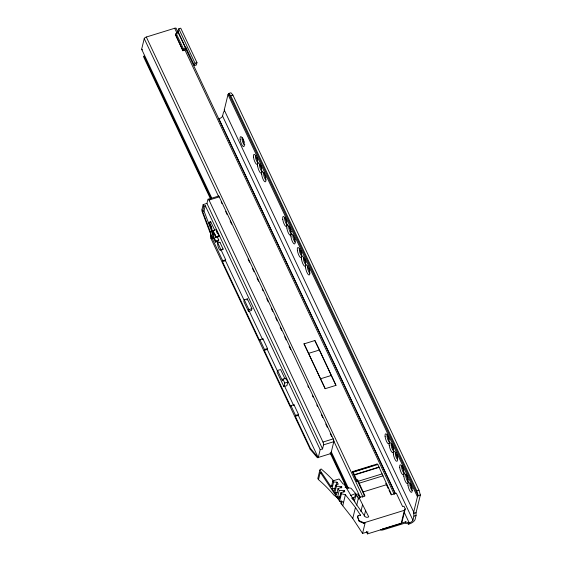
<?xml version="1.0" encoding="UTF-8"?>
<svg xmlns="http://www.w3.org/2000/svg" width="562" height="562" viewBox="0 0 562 562"><rect width="100%" height="100%" fill="white"/><g stroke="black" fill="none" stroke-linecap="round" stroke-linejoin="round"><path stroke-width="0.84" d="M356.519 481.163L356.715 480.201L354.362 474.679L353.168 472.143L352.409 471.651L356.519 481.163L357.488 480.868L357.685 479.906L356.715 480.201M357.685 479.906L364.9 495.747L359.048 497.56L368.763 516.871L367.681 517.209A2.36 2.03 13.7 0 1 364.801 516.26L356.175 504.114L344.092 484.17L343.094 484.001A136.959 117.887 13.7 0 0 339.034 478.986L332.837 480.903L331.468 486.573A1.187 0.414 64.8 0 1 330.709 486.235L319.869 470.029L321.085 468.919A136.959 117.887 13.7 0 1 333.856 481.107M141.856 49.695A2.009 0.836 -25.2 0 1 141.645 49.217L144.237 38.588A2.009 0.836 -25.2 0 1 146.317 37.029L174.698 28.248A2.009 0.836 -25.2 0 1 176.292 28.676L178.161 32.645M182.854 50.742L182.924 50.447A2.719 1.138 -25.2 0 1 183.69 49.421L185.776 47.138L194.459 65.571L196.398 64.974L196.967 62.635L180.746 28.191L178.8 28.788L178.056 31.795L176.152 33.411A2.719 1.138 -25.2 0 0 175.379 34.437L182.854 50.742L184.793 50.137L186.802 48.149M194.459 65.571L195.028 63.239L178.8 28.788M384.338 528.435L405.652 521.838L409.255 522.948A3.541 1.482 -25.2 0 0 412.915 520.194L222.573 116.053L223.557 112.007L224.456 111.178L224.245 110.004L227.996 94.592L228.776 93.44L230.94 92.772L232.914 95.09L418.999 490.19L420.369 494.974L416.042 512.72L416.063 515.48L415.079 519.527A5.901 2.466 -25.2 0 1 408.967 524.114L405.371 523.004L383.228 529.854A3.541 1.482 -25.2 0 1 380.446 529.594M201.913 209.696L203.156 204.589L206.928 203.423L207.919 199.362A2.129 0.618 72.8 0 1 209.001 200.058L322.974 442.062A2.129 0.618 72.8 0 1 323.543 444.858L322.553 448.919L320.178 449.649L318.282 457.447A2.129 0.618 72.8 0 1 318.225 457.601L318.141 457.693A2.107 0.822 58.2 0 1 317.769 457.742L317.6 457.686A2.227 0.864 58.2 0 1 317.045 457.292M211.284 237.902L210.314 231.839L202.594 211.396L203.88 206.135L203.156 204.589M210.35 232.176L211.839 231.72L203.999 210.961L205.285 205.699L203.88 206.135M214.796 230.364L210.736 221.744L209.331 222.18L209.085 223.198L211.284 227.87L212.26 233.883M210.483 222.763L210.736 221.744M316.68 456.913L310.224 449.291L211.031 238.681L210.314 231.839M211.284 227.87L211.53 226.851L209.331 222.18M211.031 238.681L213.075 230.546L216.096 229.612L219.004 235.787L218.822 236.532L215.801 237.466L213.518 232.612L212.928 235.021L215.717 240.929L215.422 242.124L218.442 241.189L218.737 239.995L217.346 237.038M277.712 371.594L267.28 349.438L267.498 348.538L262.904 338.788L259.883 339.722L259.665 340.621L222.461 261.625L222.678 260.719L212.127 238.309L212.64 236.216L215.422 242.124M215.801 237.466L215.984 236.721L213.075 230.546M244.084 300.192L225.481 260.691L225.699 259.785L217.74 242.903L219.904 242.236L223.093 249.015A4.131 1.201 72.8 0 1 222.292 249.64M244.308 299.806L243.866 301.604L248.474 311.383L251.495 310.449L251.938 308.65L247.329 298.872L244.308 299.806L248.91 309.585L248.474 311.383M247.034 300.073L247.329 298.872M262.686 339.687L262.904 338.788M290.933 405.659L295.528 415.409L295.31 416.309L310.435 448.427L318.225 457.601L298.331 415.374L298.548 414.475L293.961 404.724L290.933 405.659L290.716 406.558L264.259 350.372L264.477 349.473L259.883 339.722M277.579 370.456L277.143 372.255L283.894 386.586L286.915 385.651L287.779 382.104L285.918 378.142L282.89 379.076L282.468 380.832L277.579 370.456L280.6 369.522L285.138 379.153M283.894 386.586L284.758 383.038L282.89 379.076M293.961 404.724L293.736 405.623L284.421 385.841M310.224 449.291L310.435 448.427M319.869 470.029L317.783 478.592L318.478 479.632A134.74 115.976 13.7 0 1 333.779 494.982A162.004 102.298 -7.6 0 1 337.994 498.304M318.478 479.632L320.27 472.277A134.74 115.976 13.7 0 1 321.492 473.337M318.282 457.447L330.906 453.541L333.8 441.69A2.129 0.618 72.8 0 0 333.231 438.887L219.25 196.89A2.129 0.618 72.8 0 0 218.175 196.194L208.713 199.124M333.603 482.048L336.982 482.182L338.303 484.163L335.669 485.139L334.116 491.511L332.051 488.42L333.603 482.048L332.837 480.903M336.209 485.371L336.982 482.182M336.413 486.256L341.485 486.46L341.949 487.149L337.994 488.617L336.441 494.989L334.861 492.628L336.413 486.256L335.669 485.139M339.23 490.464L344.302 490.668L344.759 491.357L340.804 492.825L339.251 499.197L337.678 496.836L339.23 490.464L337.994 488.617M341.099 488.055L341.485 486.46M343.628 502.217L339.61 501.22L341.429 493.759L340.804 492.825M352.409 471.651L377.067 464.022L377.833 464.514L391.552 494.701L396.329 493.225L402.638 506.615L403.959 506.207L405.216 508.877L402.006 522.049L401.198 523.468L367.478 533.9L367.998 531.743L362.56 533.429L352.76 518.452L341.078 503.622L341.394 500.988M341.12 503.678L341.71 501.262M343.909 492.263L344.302 490.668M341.289 503.875L341.872 501.501M342.757 505.779L345.398 494.75L341.429 493.759M345.103 487.24L351.011 488.238L355.634 493.464L354.748 497.096L351.812 498.318M354.334 501.459L356.09 494.265L357.839 493.977L360.319 497.714M352.76 518.452L355.451 507.437L345.398 494.75M356.708 505.126L358.31 498.564L356.09 494.265M359.048 497.56L358.697 499.014L358.31 498.564M359.301 521.452L357.615 516.984L359.301 521.452L363.909 523.362L365.103 522.99L362.56 533.429M357.917 516.323L358.064 515.733L360.404 515.01L355.451 507.437M360.902 511.497L362.511 504.908M360.263 515.593L360.404 515.01M364.253 516.057L365.658 510.289M363.909 523.362L364.05 522.779L404.408 510.296L405.216 508.877M401.198 523.468L404.408 510.296M405.371 523.004L405.652 521.838M408.518 524.255L408.806 523.089M228.776 93.44L230.75 95.758L416.835 490.858L418.212 495.642L417.433 496.794L413.674 512.207L413.906 516.148L412.915 520.194M376.926 464.514L377.067 464.022M357.474 517.574L358.064 515.733M341.043 502.449L340.937 500.897M350.491 495.607L355.634 493.464M195.028 63.239L196.967 62.635M230.75 95.758L232.914 95.09M209.001 200.058L219.25 196.89M202.594 211.396L203.999 210.961M212.928 235.021L215.197 234.319M215.984 236.721L219.004 235.787M212.127 238.309L213.637 237.845M215.717 240.929L218.737 239.995M223.093 249.015L220.936 249.683A4.131 1.201 72.8 0 1 218.808 248.474A4.131 1.201 72.8 0 1 217.74 242.903M222.678 260.719L225.699 259.785M222.461 261.625L225.481 260.691M248.91 309.585L251.938 308.65M264.477 349.473L267.498 348.538M264.259 350.372L267.28 349.438M304.063 343.867L314.861 340.53L319.49 349.993L335.971 385.356L325.18 388.693L304.063 343.867L325.18 388.693M308.693 353.329L319.49 349.993M284.758 383.038L287.779 382.104M320.67 378.753L331.461 375.416M295.528 415.409L298.548 414.475M295.31 416.309L298.331 415.374M322.974 442.062L333.231 438.887M323.543 444.858L333.8 441.69M355.556 471.125L362.954 468.834M364.598 468.329L371.995 466.038M353.168 472.143L377.833 464.514M354.362 474.679L379.02 467.05M354.278 475.031L378.936 467.401M330.709 486.242L332.219 485.772M382.118 473.885L358.43 481.213M359.336 483.151L383.031 475.824M363.108 491.94L386.804 484.613M356.863 496.408L358.718 495.832M416.835 490.858L418.999 490.19M418.212 495.642L420.369 494.974M413.885 513.387L416.042 512.72M413.906 516.148L416.063 515.48M332.051 488.42L335.43 488.554M334.861 492.628L337.397 492.733M337.678 496.836L340.214 496.941M359.441 520.869L364.05 522.779M320.27 472.277L339.61 501.22M228.72 93.685L418.149 495.888M227.996 94.592L417.433 496.794M224.245 110.004L414.032 512.776M178.091 31.711L185.636 47.721M177.922 31.936L185.467 47.946M395.416 493.569L218.906 118.807A3.541 1.482 -25.2 0 0 222.573 116.053M404.394 512.628L409.255 522.948M185.636 48.508L395.283 493.64M174.698 28.248L177.318 33.811M184.8 49.688L394.25 494.398M176.152 33.411L183.69 49.421M175.379 34.437L182.924 50.447M385.729 483.201L388.3 488.652M389.03 490.212L391.229 494.883M314.861 340.53L335.971 385.356M357.488 480.868L364.766 496.316M146.317 37.029L362.869 496.822M144.237 38.588L218.569 196.412M221.182 201.962L221.927 203.549M225.664 211.474L227.16 214.649M230.146 220.992L231.642 224.168M248.074 259.061L249.57 262.229M252.556 268.58L254.052 271.748M257.038 278.092L258.534 281.267M262.271 289.198L263.016 290.779M266.753 298.71L268.243 301.885M271.235 308.229L272.725 311.404M275.717 317.748L277.207 320.916M280.199 327.26L281.688 330.435M284.681 336.779L286.17 339.954M289.163 346.297L290.659 349.466M307.836 385.946L308.587 387.534M312.317 395.465L313.069 397.053M316.799 404.984L317.551 406.565M321.281 414.496L322.778 417.671M325.763 424.015L327.26 427.19M330.245 433.534L331.742 436.702M333.61 440.671L360.312 497.356M141.645 49.217L211.586 197.719M331.271 451.834L348.475 488.364M352.964 497.897L354.833 501.866M211.186 198.772L143.907 55.926L143.654 56.973L210.56 199.025M330.793 452.726L347.618 488.434M352.1 497.96L352.852 499.548M330.168 452.979L346.613 487.9M366.382 531.568L367.478 533.9M206.928 203.423L322.553 448.919M205.285 205.699L320.178 449.649M216.539 231.677L217.515 233.757M216.967 241.238L217.698 242.784M212.513 232.872L211.53 226.851M249.289 311.25L262.313 338.893M210.097 232.731L202.285 212.043A2.129 0.618 72.8 0 1 201.87 210.033M287.435 224.526A3.716 1.082 72.8 0 1 285.152 221.302A3.716 1.082 72.8 0 1 285.299 217.494M404.429 472.93A3.716 1.082 72.8 0 1 402.23 469.987A3.716 1.082 72.8 0 1 402.118 465.898M403.825 470.394A3.716 1.082 72.8 0 1 403.01 467.163M408.209 481.739A3.716 1.082 72.8 0 1 406.038 477.602A3.716 1.082 72.8 0 1 406.607 474.728M408.391 480.081A3.716 1.082 72.8 0 1 407.935 479.126M407.738 478.592A3.716 1.082 72.8 0 1 407.394 477.475M407.176 476.393A3.716 1.082 72.8 0 1 407.12 475.902M412.325 490.471A3.716 1.082 72.8 0 1 410.218 486.615A3.716 1.082 72.8 0 1 410.52 483.369M412.269 488.357A3.716 1.082 72.8 0 1 411.848 487.324M411.665 486.769A3.716 1.082 72.8 0 1 411.293 485.125M389.803 441.88A3.716 1.082 72.8 0 1 387.611 438.936A3.716 1.082 72.8 0 1 387.492 434.848M389.199 439.344A3.716 1.082 72.8 0 1 388.813 438.255M388.658 437.693A3.716 1.082 72.8 0 1 388.44 436.611M393.765 450.696A3.716 1.082 72.8 0 1 391.721 447.668A3.716 1.082 72.8 0 1 391.454 443.664M393.765 449.031A3.716 1.082 72.8 0 1 393.316 448.076M393.112 447.542A3.716 1.082 72.8 0 1 392.775 446.425M392.557 445.343A3.716 1.082 72.8 0 1 392.494 444.844M397.699 459.421A3.716 1.082 72.8 0 1 395.592 455.564A3.716 1.082 72.8 0 1 395.901 452.319M397.643 457.306A3.716 1.082 72.8 0 1 397.222 456.274M397.039 455.719A3.716 1.082 72.8 0 1 396.758 454.609M302.061 255.577A3.716 1.082 72.8 0 1 299.862 252.633A3.716 1.082 72.8 0 1 299.75 248.544M301.457 253.041A3.716 1.082 72.8 0 1 301.07 251.952M300.916 251.39A3.716 1.082 72.8 0 1 300.698 250.308M306.023 264.393A3.716 1.082 72.8 0 1 303.979 261.365A3.716 1.082 72.8 0 1 303.712 257.361M306.016 262.728A3.716 1.082 72.8 0 1 305.784 262.271M305.363 261.239A3.716 1.082 72.8 0 1 305.026 260.122M304.899 259.574A3.716 1.082 72.8 0 1 304.808 259.04M309.957 273.118A3.716 1.082 72.8 0 1 308.004 269.816A3.716 1.082 72.8 0 1 307.821 266.093M286.831 221.99A3.716 1.082 72.8 0 1 286.444 220.901M286.29 220.339A3.716 1.082 72.8 0 1 286.072 219.257M309.901 271.003A3.716 1.082 72.8 0 1 309.479 269.971M309.297 269.416A3.716 1.082 72.8 0 1 309.016 268.306M291.397 233.342A3.716 1.082 72.8 0 1 289.353 230.315A3.716 1.082 72.8 0 1 289.086 226.31M291.397 231.677A3.716 1.082 72.8 0 1 291.165 231.221M290.744 230.188A3.716 1.082 72.8 0 1 290.399 229.071M290.28 228.523A3.716 1.082 72.8 0 1 290.182 227.989M295.331 242.067A3.716 1.082 72.8 0 1 293.462 239.047A3.716 1.082 72.8 0 1 293.076 235.211M295.275 239.953A3.716 1.082 72.8 0 1 294.39 237.255M258.183 162.425A3.716 1.082 72.8 0 1 255.991 159.475A3.716 1.082 72.8 0 1 255.879 155.393M257.579 159.889A3.716 1.082 72.8 0 1 257.199 158.8M257.038 158.238A3.716 1.082 72.8 0 1 256.918 157.69M262.145 171.241A3.716 1.082 72.8 0 1 260.016 167.933A3.716 1.082 72.8 0 1 259.988 164.125M261.695 168.621A3.716 1.082 72.8 0 1 261.154 166.97M261.028 166.422A3.716 1.082 72.8 0 1 260.873 165.39M266.079 179.966A3.716 1.082 72.8 0 1 263.908 175.829A3.716 1.082 72.8 0 1 264.477 172.956M244.821 144.687A3.716 1.082 72.8 0 1 242.629 141.743A3.716 1.082 72.8 0 1 242.517 137.655M244.217 142.151A3.716 1.082 72.8 0 1 243.402 138.919M266.03 177.852A3.716 1.082 72.8 0 1 265.805 177.353M265.608 176.819A3.716 1.082 72.8 0 1 265.264 175.702M383.516 528.687A1.18 0.492 -25.2 0 1 382.589 528.596M362.321 497.117A2.009 0.836 -25.2 0 1 362.904 496.892M142.432 49.793A2.009 0.836 -25.2 0 1 142.01 49.751M177.269 31.086A1.89 0.548 72.8 0 1 177.817 32.322M330.906 453.541A2.129 0.618 72.8 0 1 330.231 453.52M219.819 242.58A4.131 1.201 72.8 0 1 219.904 242.236M282.749 219.278A5.255 1.524 72.8 0 0 286.325 226.507A5.255 1.524 72.8 0 0 285.327 218.66A5.255 1.524 72.8 0 0 282.749 219.278M399.744 467.682A5.255 1.524 72.8 0 0 403.319 474.918A5.255 1.524 72.8 0 0 402.322 467.064A5.255 1.524 72.8 0 0 399.744 467.682M407.97 485.147A5.255 1.524 72.8 0 0 411.546 492.382A5.255 1.524 72.8 0 0 410.548 484.535A5.255 1.524 72.8 0 0 407.97 485.147M403.86 476.414A5.255 1.524 72.8 0 0 407.429 483.65A5.255 1.524 72.8 0 0 406.431 475.803A5.255 1.524 72.8 0 0 403.86 476.414M389.234 445.364A5.255 1.524 72.8 0 0 392.81 452.6A5.255 1.524 72.8 0 0 391.812 444.753A5.255 1.524 72.8 0 0 389.234 445.364M385.118 436.632A5.255 1.524 72.8 0 0 388.693 443.868A5.255 1.524 72.8 0 0 387.696 436.014A5.255 1.524 72.8 0 0 385.118 436.632M393.344 454.096A5.255 1.524 72.8 0 0 396.92 461.332A5.255 1.524 72.8 0 0 395.922 453.485A5.255 1.524 72.8 0 0 393.344 454.096M297.375 250.329A5.255 1.524 72.8 0 0 300.951 257.558A5.255 1.524 72.8 0 0 299.953 249.711A5.255 1.524 72.8 0 0 297.375 250.329M301.485 259.061A5.255 1.524 72.8 0 0 305.061 266.297A5.255 1.524 72.8 0 0 304.063 258.443A5.255 1.524 72.8 0 0 301.485 259.061M305.602 267.793A5.255 1.524 72.8 0 0 309.177 275.029A5.255 1.524 72.8 0 0 308.18 267.182A5.255 1.524 72.8 0 0 305.602 267.793M286.866 228.01A5.255 1.524 72.8 0 0 290.435 235.246A5.255 1.524 72.8 0 0 289.437 227.392A5.255 1.524 72.8 0 0 286.866 228.01M290.976 236.743A5.255 1.524 72.8 0 0 294.551 243.978A5.255 1.524 72.8 0 0 293.554 236.131A5.255 1.524 72.8 0 0 290.976 236.743M253.504 157.177A5.255 1.524 72.8 0 0 257.073 164.406A5.255 1.524 72.8 0 0 256.075 156.559A5.255 1.524 72.8 0 0 253.504 157.177M257.614 165.909A5.255 1.524 72.8 0 0 261.19 173.145A5.255 1.524 72.8 0 0 260.192 165.291A5.255 1.524 72.8 0 0 257.614 165.909M261.73 174.642A5.255 1.524 72.8 0 0 265.299 181.877A5.255 1.524 72.8 0 0 264.302 174.03A5.255 1.524 72.8 0 0 261.73 174.642M240.143 139.439A5.255 1.524 72.8 0 0 243.711 146.675A5.255 1.524 72.8 0 0 242.714 138.828A5.255 1.524 72.8 0 0 240.143 139.439"/></g></svg>
